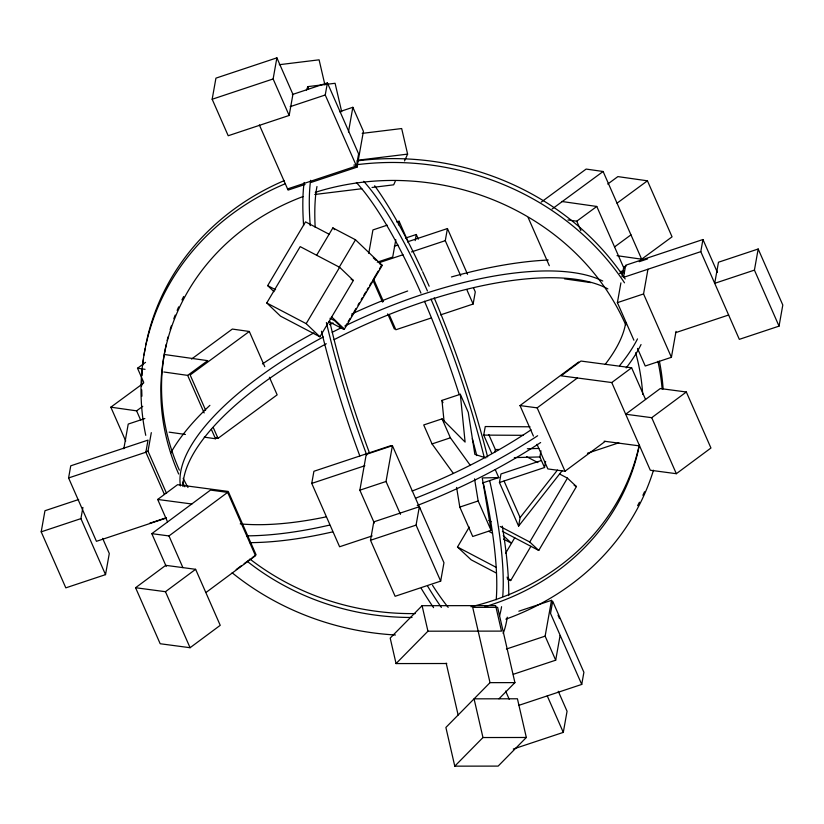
<?xml version="1.0" encoding="UTF-8"?>
<svg xmlns="http://www.w3.org/2000/svg" width="824" height="824" viewBox="0 0 824 824"><rect width="100%" height="100%" fill="white"/><g stroke="black" fill="none" stroke-linecap="round" stroke-linejoin="round"><path stroke-width="1.24" d="M102.619 538.35L109.293 553.512L105.524 574.637L65.817 587.852L41.2 531.841L44.959 510.726L78.661 499.509M166.469 518.008L96.439 541.317L68.588 477.951L70.751 465.817L148.021 440.109L145.869 452.232L164.429 494.482M105.524 574.637L80.917 518.626L82.905 507.44M123.816 448.771L128.225 424.072L144.87 418.53M166.572 493.422L148.011 451.171L151.307 432.651M212.17 99.251L215.929 78.136L276.885 57.845L292.922 94.338L289.162 115.453L228.207 135.744L212.17 99.251L273.125 78.96L276.885 57.845M287.483 188.943L356.442 165.995L325.243 94.997L327.406 82.864L292.314 94.544M348.459 131.984L352.857 107.295L339.55 111.724M356.442 165.995L358.605 153.872L327.406 82.864M311.07 182.444L357.049 167.148L363.425 131.335L352.857 107.295M372.191 535.919L339.601 546.765L311.75 483.4L313.913 471.276L391.184 445.557M368.75 253.39L372.932 229.927L387.198 225.179M395.798 239.743L392.718 257.026L377.258 262.176M398.435 224.921L399.094 221.213L396.715 222.006M374.302 523.044L359.861 490.187L366.237 454.385L392.409 445.671L420.25 509.036M415.203 240.629L416.295 234.49L405.511 238.085M370.501 540.276L373.777 521.87L419.344 506.709L443.961 562.72L440.675 581.126L395.118 596.288L370.501 540.276L416.068 525.115L419.344 506.709M400.464 514.341L386.023 481.484L392.409 445.671M460.75 275.875L445.279 240.67L447.442 228.547L407.602 241.803M440.531 314.892L473.131 304.035L475.283 291.912L473.738 288.39M491.825 453.519L483.729 435.103L485.254 426.544L530.007 426.791M494.946 452.016L495.378 449.564L488.797 434.598M562.267 470.576L518.595 526.114L499.447 482.524L500.971 473.965L541.183 460.585M518.595 526.114L520.119 517.554L557.436 470.092M499.447 482.524L544.53 467.527L539.885 456.949L540.977 450.841M544.53 467.527L545.622 461.409M513.352 674.279L555.695 660.189L545.128 636.149L551.514 600.336L518.842 611.202M633.893 340.199L617.392 302.645L620.905 282.889M622.007 276.72L623.768 266.842L626.147 266.049M555.695 660.189L560.093 635.489M513.311 749.026L563.297 732.392L567.056 711.266L558.26 691.264M637.498 348.418L645.233 366.011L671.406 357.307L643.554 293.941L647.952 269.242M581.734 684.425L583.897 672.291L552.698 601.293L550.535 613.416L581.734 684.425L518.821 705.354M671.406 357.307L676.02 331.372M700.791 251.65L702.944 239.527L625.674 265.246L623.521 277.369L700.791 251.65L739.324 339.344L779.041 326.129L782.8 305.014L758.183 249.002L718.476 262.217L714.707 283.332L754.424 270.118L758.183 249.002M306.373 90.022L307.929 86.613L335.09 83.286L341.702 111.765M395.221 181.414L393.676 184.823L372.026 187.481M404.512 160.938L407.612 154.119L401.669 128.544L362.2 133.375M495.997 572.865L471.153 559.815L457.495 547.023L469.247 527.092M505.524 553.398L514.743 537.763M567.437 478.126L576.439 486.551L538.752 550.442L529.75 542.017L567.437 478.126L559.486 473.954M507.296 578.809L510.684 580.58L530.934 546.261M274.011 291.675L267.676 285.609L305.519 221.872L329.322 234.346M266.749 302.974L300.193 246.633L339.632 267.306L353.372 280.459L319.918 336.8L280.49 316.128L266.749 302.974L306.178 323.647L319.918 336.8M316.55 255.388L332.865 227.908L355.505 239.784L382.243 265.369L344.401 329.116L339.869 326.737M339.2 267.264L355.505 239.784M306.178 323.647L339.632 267.306M345.565 326.036L346.863 323.842M348.171 321.638L350.128 318.342M351.436 316.148L352.734 313.954M354.042 311.75L355.999 308.454M357.956 305.158L359.264 302.964M361.221 299.658L362.529 297.464M363.827 295.27L365.784 291.974M367.092 289.77L368.4 287.576M369.698 285.372L371.655 282.076M373.612 278.78L378.185 271.086M379.493 268.892L381.45 265.596M396.056 663.577L427.944 631.194L501.486 631.112L495.626 605.609L422.084 605.702L390.195 638.075L396.056 663.577L446.773 663.516M490.012 682.653L472.708 607.36L497.614 607.329L514.918 682.622L490.012 682.653L445.887 727.458L454.776 766.155L498.139 766.104L526.33 737.48L517.431 698.783L474.068 698.834L482.967 737.542L454.776 766.155M498.973 698.814L514.918 682.622M167.478 521.746L157.683 499.457L177.551 484.697L228.238 491.434L256.079 554.799L252.103 557.745M166.252 566.51L151.812 533.653L210.491 490.084L227.651 492.371L255.502 555.736L206.082 592.425M151.812 533.653L168.972 535.94L227.651 492.371M135.579 587.728L165.737 565.336L195.618 569.312L220.235 625.323L190.076 647.716L160.186 643.74L135.579 587.728L165.459 591.704L195.618 569.312M236.21 569.549L241.175 565.861M244.162 563.647L250.115 559.228M533.416 436.081L520.006 405.573L578.685 362.004M520.006 405.573L537.166 407.859L577.315 378.041M631.627 367.792L580.951 361.056L561.082 375.816L611.758 382.542L631.627 367.792L645.553 399.475M537.021 444.301L547.847 468.938L565.017 471.225L605.166 441.407M686.33 391.997L660.281 388.537L625.684 414.225L651.733 417.686L686.33 391.997L710.947 448.009L676.339 473.697L650.301 470.236L611.758 382.542M143.716 382.326L137.526 368.246L145.539 362.354M125.712 441.015L110.838 407.18L143.664 383.036M191.539 359.068L232.327 329.064L249.312 331.475L264.772 366.68M110.838 407.18L136.609 410.846L142.758 406.325M163.842 371.995L187.656 375.384L207.689 360.654L165.078 354.588M249.312 331.475L190.159 374.982L205.629 410.187M204.228 437.142L215.507 438.749L217.505 437.276M215.579 438.007L218 438.347L277.152 394.851L269.417 377.248M541.265 202.076L586.142 169.075L603.116 171.495L641.649 259.189L672.054 236.828L647.437 180.817L617.876 176.604L607.741 184.061M552.121 208.997L603.116 171.495M567.973 219.946L576.749 221.203L596.782 206.463L624.108 268.655M617.032 203.178L647.437 180.817M614.642 246.86L630.957 234.861M619.617 273.517L623.624 270.571M290.161 106.667L325.243 94.997M305.024 184.463L288.081 190.097L259.354 124.929M394.315 246.222L397.941 245.016M378.875 262.774L403.018 254.74M411.475 251.928L445.279 240.67M430.87 318.105L395.86 329.755L389.155 314.5M639.228 261.692L647.551 258.921M145.632 451.964L148.011 451.171M68.588 477.951L145.869 452.232M617.392 302.645L643.554 293.941M41.2 531.841L80.917 518.626M444.105 421.764L441.963 400.392L460.317 394.284L468.279 412.391L474.851 454.385L485.882 457.907M675.505 332.7L728.632 315.015M460.317 394.284L465.097 442.066L442.066 418.86L423.721 424.957L432.044 443.92L453.097 473.069M149.69 523.25L166.345 517.709M311.75 483.4L364.877 465.725M432.044 443.92L450.398 437.812L469.948 464.88M359.861 490.187L386.023 481.484M482.689 482.916L498.747 477.57L495.265 469.649M587.461 453.241L618.824 442.807M498.747 477.57L482.256 477.941L491.083 530.378L472.729 536.486L459.802 507.079L478.157 500.971L474.552 478.868M506.42 649.024L545.128 636.149M279.274 64.705L319.094 59.822L324.913 84.862M357.966 160.196L407.612 154.119M314.737 194.495L361.849 188.727M495.378 449.564L499.21 449.471M527.35 448.75L538.855 448.452M514.31 457.608L539.885 456.949M482.967 737.542L526.33 737.48M483.729 435.103L523.364 435.319M604.136 441.201L639.609 445.908M157.683 499.457L191.889 504M561.69 201.468L596.782 206.463M617.021 255.677L641.649 259.189M564.491 278.852L590.808 282.601M137.526 368.246L145.045 369.317M169.136 432.147L185.421 434.464M379.977 264.185L382.243 265.369M351.117 279.274L353.372 280.459M267.676 285.609L275.607 289.77M330.012 318.291L334.544 320.67L343.608 329.332L328.869 321.607M526.526 456.64L537.887 462.604M574.163 485.357L576.439 486.551M488.838 520.521L491.114 521.716M500.209 526.495L529.75 542.017M502.382 531.336L538.752 550.442M488.787 531.336L492.196 533.128M503.546 539.092L511.498 543.263L503.248 535.549M457.495 547.023L495.894 567.2M507.048 577.171L510.684 580.58M373.293 257.799L376.012 260.394M332.865 227.908L334.709 229.68M331.495 316.766L344.401 329.116M754.424 270.118L779.041 326.129M702.944 239.527L717.385 272.383M576.749 221.203L580.879 230.586M651.733 417.686L676.339 473.697M528.163 217.577L549.309 265.688M537.166 407.859L565.017 471.225M447.442 228.547L467.548 274.31M466.94 289.955L473.131 304.035M416.295 234.49L418.345 239.166M399.094 221.213L408.374 242.338M504.072 481.041L520.119 517.554M551.514 600.336L552.513 602.622M558.054 615.219L559.558 618.649M356.04 164.862L357.049 167.148M441.963 400.392L442.962 402.658M442.066 418.86L450.398 437.812M478.157 500.971L491.083 530.378M373.684 279.295L383.479 301.594M372.736 279.82L382.532 302.109M387.692 313.851L394.397 329.106M547.26 695.899L563.297 732.392M273.125 78.96L289.162 115.453M505.617 691.079L509.201 699.226M416.068 525.115L440.675 581.126M213.365 427.79L218 438.347M187.656 375.384L204.156 412.937M211.377 429.366L215.507 438.749M136.609 410.846L140.708 420.178M168.972 535.94L182.897 567.623M165.459 591.704L190.076 647.716M307.929 86.613L308.506 89.095M446.206 663.186L458.123 715.026M422.084 605.702L427.944 631.194M456.599 487.427L459.802 507.079M637.498 338.901A261.723 97.541 -23.7 0 1 619.535 365.722M537.65 435.742A261.723 97.541 -23.7 0 1 415.44 498.262M329.621 525.084A261.723 97.541 -23.7 0 1 246.644 535.847M170.589 453.262A261.723 97.541 -23.7 0 1 209.883 405.357M262.475 363.93A261.723 97.541 -23.7 0 1 313.882 332.906M329.631 324.677A261.723 97.541 -23.7 0 1 333.081 322.946M351.745 313.975A261.723 97.541 -23.7 0 1 407.684 290.996M451.439 276.957A261.723 97.541 -23.7 0 1 548.238 260.024M621.049 271.117A261.723 97.541 -23.7 0 1 624.18 272.837M625.766 322.39A240.557 89.651 -23.7 0 1 605.176 364.373M531.089 429.809A240.557 89.651 -23.7 0 1 412.082 491.053M326.386 516.813A240.557 89.651 -23.7 0 1 240.258 523.879M180.405 485.923A240.557 89.651 -23.7 0 1 323.296 336.975M332.237 332.288A240.557 89.651 -23.7 0 1 341.363 327.695M344.823 326.005A240.557 89.651 -23.7 0 1 602.756 281.025M433.568 607.649A261.723 58.834 71.6 0 1 421.229 588.398M359.82 455.929A261.723 58.834 71.6 0 1 321.473 331.197M303.603 225.529A261.723 58.834 71.6 0 1 304.128 182.465M356.37 182.506A247.272 55.589 71.6 0 1 420.961 293.128M424.484 301.224A247.272 55.589 71.6 0 1 459.226 394.593M472.307 438.708A247.272 55.589 71.6 0 1 476.756 455.59M483.348 483.348A247.272 55.589 71.6 0 1 496.202 599.748M653.494 470.205A261.723 235.633 10.1 0 1 505.854 619.154M395.458 634.985A261.723 235.633 10.1 0 1 232.152 572.793M145.755 435.329A261.723 235.633 10.1 0 1 284.939 183.876M353.815 165.099A261.723 235.633 10.1 0 1 624.499 282.817M657.933 361.303A261.723 235.633 10.1 0 1 662.136 389M639.393 444.939A241.844 217.732 10.1 0 1 484.996 606.701M412.01 617.454A241.844 217.732 10.1 0 1 247.303 561.381M184.833 486.768A241.844 217.732 10.1 0 1 182.495 482.164M178.674 474.016A241.844 217.732 10.1 0 1 303.108 196.524M315.273 192.332A241.844 217.732 10.1 0 1 625.787 325.047M635.644 352.724A241.844 217.732 10.1 0 1 642.71 394.377M441.376 607.432A261.723 58.834 71.6 0 1 427.697 586.245M366.732 454.972A261.723 58.834 71.6 0 1 326.386 322.565M310.236 225.632A261.723 58.834 71.6 0 1 310.586 180.312M374.673 185.74A261.723 58.834 71.6 0 1 422.063 270.457M422.63 271.683A261.723 58.834 71.6 0 1 429.16 286.216M434.166 297.835A261.723 58.834 71.6 0 1 487.612 456.898M502.31 526.155A261.723 58.834 71.6 0 1 508.748 595.546M507.244 617.155A261.723 58.834 71.6 0 1 503.155 633.409M448.163 607.36A247.272 55.589 71.6 0 1 432.518 585.298M369.368 452.644A247.272 55.589 71.6 0 1 329.651 321.103M315.18 227.3A247.272 55.589 71.6 0 1 316.972 186.512M363.693 181.301A247.272 55.589 71.6 0 1 427.429 290.975M430.952 299.071A247.272 55.589 71.6 0 1 484.121 456.99M489.817 481.195A247.272 55.589 71.6 0 1 502.753 596.504M501.569 606.691A247.272 55.589 71.6 0 1 499.55 615.786M641.041 344.556A261.723 97.541 -23.7 0 1 626.178 367.916M540.637 442.529A261.723 97.541 -23.7 0 1 417.232 505.514M332.608 531.882A261.723 97.541 -23.7 0 1 249.62 542.645M182.959 486.531A240.557 89.651 -23.7 0 1 326.283 343.762M334.091 339.663A240.557 89.651 -23.7 0 1 607.875 288.925M644.533 491.763A261.723 235.633 10.1 0 1 642.895 495.296M639.434 502.238A261.723 235.633 10.1 0 1 637.621 505.658M141.924 396.2A261.723 235.633 10.1 0 1 141.728 389.783M141.707 385.92A261.723 235.633 10.1 0 1 141.821 379.462M141.986 375.589A261.723 235.633 10.1 0 1 142.408 369.131M142.758 365.269A261.723 235.633 10.1 0 1 143.5 358.852M144.046 355.02A261.723 235.633 10.1 0 1 145.086 348.676M145.807 344.906A261.723 235.633 10.1 0 1 146.868 339.91M147.146 338.674A261.723 235.633 10.1 0 1 284.445 180.518M357.049 160.907A261.723 235.633 10.1 0 1 625.189 278.965M659.406 361.221A261.723 235.633 10.1 0 1 663.114 388.907M638.765 447.226A241.844 217.732 10.1 0 1 470.968 606.763M415.203 613.581A241.844 217.732 10.1 0 1 249.971 559.074M187.975 487.468A241.844 217.732 10.1 0 1 183.175 478.311M179.364 470.164A241.844 217.732 10.1 0 1 166.283 344.185M167.138 340.518A241.844 217.732 10.1 0 1 168.065 336.862M170.156 329.559A241.844 217.732 10.1 0 1 171.31 325.913M173.833 318.692A241.844 217.732 10.1 0 1 175.203 315.108M177.139 310.38A241.844 217.732 10.1 0 1 178.674 306.858M181.929 299.926A241.844 217.732 10.1 0 1 183.659 296.506"/></g></svg>
